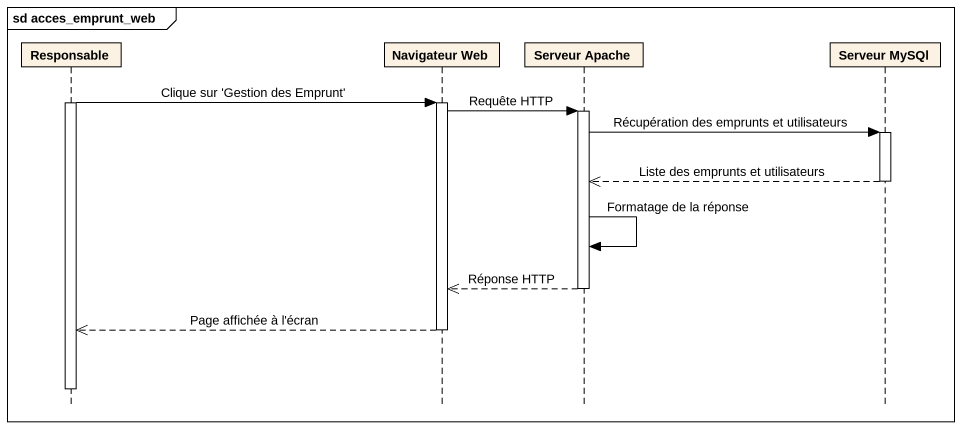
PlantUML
@startuml
mainframe sd acces_emprunt_web
hide footbox
participant Responsable
participant "Navigateur Web" as Navigateur_Web
participant "Serveur Apache" as Serveur_Apache
participant "Serveur MySQl" as Serveur_MySQl

activate Responsable
Responsable -> Navigateur_Web : Clique sur 'Gestion des Emprunt'
activate Navigateur_Web
Navigateur_Web -> Serveur_Apache : Requête HTTP
activate Serveur_Apache
Serveur_Apache -> Serveur_MySQl : Récupération des emprunts et utilisateurs
activate Serveur_MySQl
Serveur_MySQl -->> Serveur_Apache : Liste des emprunts et utilisateurs
deactivate Serveur_MySQl
Serveur_Apache -> Serveur_Apache : Formatage de la réponse
Serveur_Apache -->> Navigateur_Web : Réponse HTTP
deactivate Serveur_Apache
Navigateur_Web -->> Responsable : Page affichée à l'écran
deactivate Navigateur_Web
deactivate Responsable
@enduml
